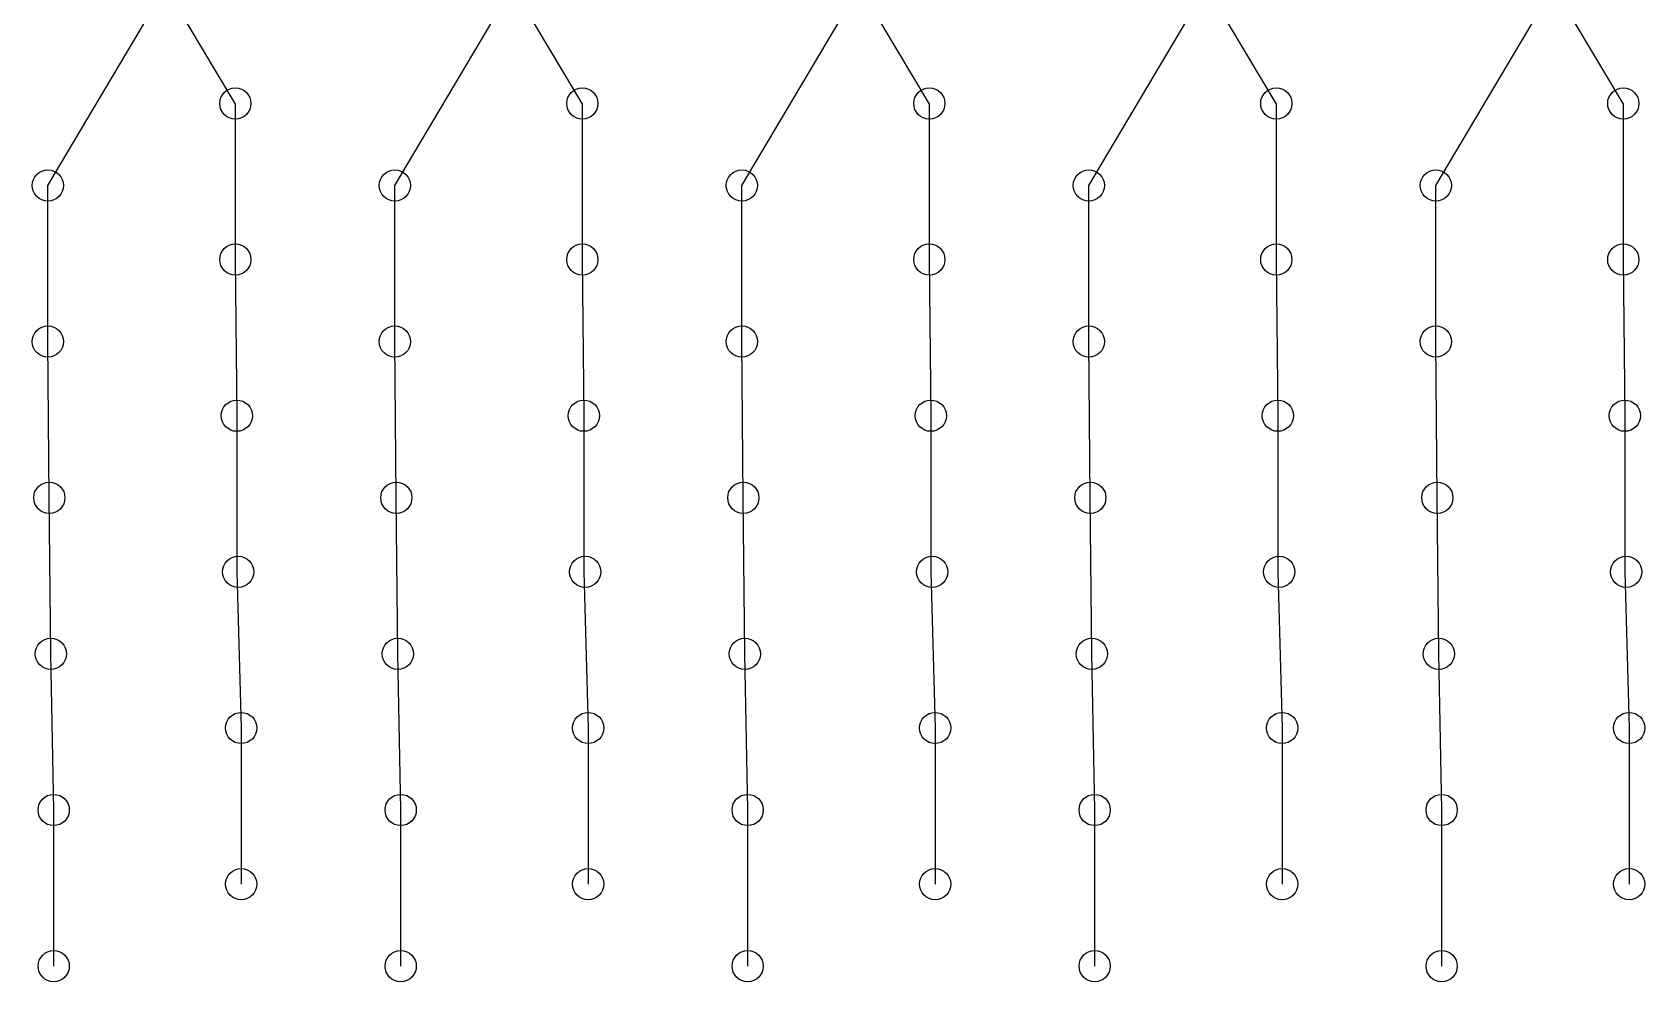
# Model space of a CAD drawing. Header units: metres. Extents: x -8 to 899, y -374 to 8.
# Drawn here: x -5.1 to 87.8, y -106.4 to -51.7 of the extents above; entities that cross this region are included whole.
import ezdxf

# ---------------------------------------------------------------- set-up
doc = ezdxf.new("R2010")
doc.units = ezdxf.units.M
doc.header["$MEASUREMENT"] = 0

msp = doc.modelspace()

# ---------------------------------------------------------------- linework, layer by layer
for p, q in [((6.57196, -55.79664), (-4.30099, -37.64914)), ((26.57196, -55.79664), (15.69901, -37.64914)), ((26.57196, -55.79664), (15.69901, -37.64914)), ((46.57196, -55.79664), (35.69901, -37.64914)), ((46.57196, -55.79664), (35.69901, -37.64914)), ((66.57196, -55.79664), (55.69901, -37.64914)), ((86.57196, -55.79664), (75.69901, -37.64914)), ((86.57196, -55.79664), (75.69901, -37.64914)), ((86.57196, -55.79664), (75.69901, -37.64914)), ((-4.23184, -60.52526), (6.57196, -42.29664)), ((15.76816, -60.52526), (26.57196, -42.29664)), ((15.76816, -60.52526), (26.57196, -42.29664)), ((35.76816, -60.52526), (46.57196, -42.29664)), ((35.76816, -60.52526), (46.57196, -42.29664)), ((55.76816, -60.52526), (66.57196, -42.29664)), ((75.76816, -60.52526), (86.57196, -42.29664)), ((75.76816, -60.52526), (86.57196, -42.29664)), ((75.76816, -60.52526), (86.57196, -42.29664)), ((6.57196, -55.79664), (6.57196, -64.79664)), ((26.57196, -55.79664), (26.57196, -64.79664)), ((26.57196, -55.79664), (26.57196, -64.79664)), ((46.57196, -55.79664), (46.57196, -64.79664)), ((46.57196, -55.79664), (46.57196, -64.79664)), ((66.57196, -55.79664), (66.57196, -64.79664)), ((86.57196, -55.79664), (86.57196, -64.79664)), ((86.57196, -55.79664), (86.57196, -64.79664)), ((86.57196, -55.79664), (86.57196, -64.79664)), ((-4.23184, -69.52526), (-4.23184, -60.52526)), ((15.76816, -69.52526), (15.76816, -60.52526)), ((15.76816, -69.52526), (15.76816, -60.52526)), ((35.76816, -69.52526), (35.76816, -60.52526)), ((35.76816, -69.52526), (35.76816, -60.52526)), ((55.76816, -69.52526), (55.76816, -60.52526)), ((75.76816, -69.52526), (75.76816, -60.52526)), ((75.76816, -69.52526), (75.76816, -60.52526)), ((75.76816, -69.52526), (75.76816, -60.52526)), ((6.57196, -64.79664), (6.65621, -73.79625)), ((26.57196, -64.79664), (26.65621, -73.79625)), ((26.57196, -64.79664), (26.65621, -73.79625)), ((46.57196, -64.79664), (46.65621, -73.79625)), ((46.57196, -64.79664), (46.65621, -73.79625)), ((66.57196, -64.79664), (66.65621, -73.79625)), ((86.57196, -64.79664), (86.65621, -73.79625)), ((86.57196, -64.79664), (86.65621, -73.79625)), ((86.57196, -64.79664), (86.65621, -73.79625)), ((-4.14759, -78.52486), (-4.23184, -69.52526)), ((15.85241, -78.52486), (15.76816, -69.52526)), ((15.85241, -78.52486), (15.76816, -69.52526)), ((35.85241, -78.52486), (35.76816, -69.52526)), ((35.85241, -78.52486), (35.76816, -69.52526)), ((55.85241, -78.52486), (55.76816, -69.52526)), ((75.85241, -78.52486), (75.76816, -69.52526)), ((75.85241, -78.52486), (75.76816, -69.52526)), ((75.85241, -78.52486), (75.76816, -69.52526)), ((6.65621, -73.79625), (6.65621, -82.79585)), ((26.65621, -73.79625), (26.65621, -82.79585)), ((26.65621, -73.79625), (26.65621, -82.79585)), ((46.65621, -73.79625), (46.65621, -82.79585)), ((46.65621, -73.79625), (46.65621, -82.79585)), ((66.65621, -73.79625), (66.65621, -82.79585)), ((86.65621, -73.79625), (86.65621, -82.79585)), ((86.65621, -73.79625), (86.65621, -82.79585)), ((86.65621, -73.79625), (86.65621, -82.79585)), ((-4.06334, -87.52447), (-4.14759, -78.52486)), ((15.93666, -87.52447), (15.85241, -78.52486)), ((15.93666, -87.52447), (15.85241, -78.52486)), ((35.93666, -87.52447), (35.85241, -78.52486)), ((35.93666, -87.52447), (35.85241, -78.52486)), ((55.93666, -87.52447), (55.85241, -78.52486)), ((75.93666, -87.52447), (75.85241, -78.52486)), ((75.93666, -87.52447), (75.85241, -78.52486)), ((75.93666, -87.52447), (75.85241, -78.52486)), ((6.65621, -82.79585), (6.90896, -91.79506)), ((26.65621, -82.79585), (26.90896, -91.79506)), ((26.65621, -82.79585), (26.90896, -91.79506)), ((46.65621, -82.79585), (46.90896, -91.79506)), ((46.65621, -82.79585), (46.90896, -91.79506)), ((66.65621, -82.79585), (66.90896, -91.79506)), ((86.65621, -82.79585), (86.90896, -91.79506)), ((86.65621, -82.79585), (86.90896, -91.79506)), ((86.65621, -82.79585), (86.90896, -91.79506)), ((-3.89485, -96.52368), (-4.06334, -87.52447)), ((16.10515, -96.52368), (15.93666, -87.52447)), ((16.10515, -96.52368), (15.93666, -87.52447)), ((36.10515, -96.52368), (35.93666, -87.52447)), ((36.10515, -96.52368), (35.93666, -87.52447)), ((56.10515, -96.52368), (55.93666, -87.52447)), ((76.10515, -96.52368), (75.93666, -87.52447)), ((76.10515, -96.52368), (75.93666, -87.52447)), ((76.10515, -96.52368), (75.93666, -87.52447)), ((6.90896, -91.79506), (6.90896, -100.79506)), ((26.90896, -91.79506), (26.90896, -100.79506)), ((26.90896, -91.79506), (26.90896, -100.79506)), ((46.90896, -91.79506), (46.90896, -100.79506)), ((46.90896, -91.79506), (46.90896, -100.79506)), ((66.90896, -91.79506), (66.90896, -100.79506)), ((86.90896, -91.79506), (86.90896, -100.79506)), ((86.90896, -91.79506), (86.90896, -100.79506)), ((86.90896, -91.79506), (86.90896, -100.79506)), ((-3.89485, -105.52368), (-3.89485, -96.52368)), ((16.10515, -105.52368), (16.10515, -96.52368)), ((16.10515, -105.52368), (16.10515, -96.52368)), ((36.10515, -105.52368), (36.10515, -96.52368)), ((36.10515, -105.52368), (36.10515, -96.52368)), ((56.10515, -105.52368), (56.10515, -96.52368)), ((76.10515, -105.52368), (76.10515, -96.52368)), ((76.10515, -105.52368), (76.10515, -96.52368)), ((76.10515, -105.52368), (76.10515, -96.52368))]:
    msp.add_line(p, q)
for centre in [(6.57196, -55.79664), (6.57196, -55.79664), (26.57196, -55.79664), (26.57196, -55.79664), (26.57196, -55.79664), (26.57196, -55.79664), (46.57196, -55.79664), (46.57196, -55.79664), (46.57196, -55.79664), (46.57196, -55.79664), (66.57196, -55.79664), (66.57196, -55.79664), (86.57196, -55.79664), (86.57196, -55.79664), (86.57196, -55.79664), (86.57196, -55.79664), (86.57196, -55.79664), (86.57196, -55.79664), (-4.23184, -60.52526), (15.76816, -60.52526), (15.76816, -60.52526), (35.76816, -60.52526), (35.76816, -60.52526), (55.76816, -60.52526), (75.76816, -60.52526), (75.76816, -60.52526), (75.76816, -60.52526), (6.57196, -64.79664), (6.57196, -64.79664), (26.57196, -64.79664), (26.57196, -64.79664), (26.57196, -64.79664), (26.57196, -64.79664), (46.57196, -64.79664), (46.57196, -64.79664), (46.57196, -64.79664), (46.57196, -64.79664), (66.57196, -64.79664), (66.57196, -64.79664), (86.57196, -64.79664), (86.57196, -64.79664), (86.57196, -64.79664), (86.57196, -64.79664), (86.57196, -64.79664), (86.57196, -64.79664), (-4.23184, -69.52526), (15.76816, -69.52526), (15.76816, -69.52526), (35.76816, -69.52526), (35.76816, -69.52526), (55.76816, -69.52526), (75.76816, -69.52526), (75.76816, -69.52526), (75.76816, -69.52526), (6.65621, -73.79625), (6.65621, -73.79625), (26.65621, -73.79625), (26.65621, -73.79625), (26.65621, -73.79625), (26.65621, -73.79625), (46.65621, -73.79625), (46.65621, -73.79625), (46.65621, -73.79625), (46.65621, -73.79625), (66.65621, -73.79625), (66.65621, -73.79625), (86.65621, -73.79625), (86.65621, -73.79625), (86.65621, -73.79625), (86.65621, -73.79625), (86.65621, -73.79625), (86.65621, -73.79625), (-4.14759, -78.52486), (15.85241, -78.52486), (15.85241, -78.52486), (35.85241, -78.52486), (35.85241, -78.52486), (55.85241, -78.52486), (75.85241, -78.52486), (75.85241, -78.52486), (75.85241, -78.52486), (6.74046, -82.79585), (6.74046, -82.79585), (26.74046, -82.79585), (26.74046, -82.79585), (26.74046, -82.79585), (26.74046, -82.79585), (46.74046, -82.79585), (46.74046, -82.79585), (46.74046, -82.79585), (46.74046, -82.79585), (66.74046, -82.79585), (66.74046, -82.79585), (86.74046, -82.79585), (86.74046, -82.79585), (86.74046, -82.79585), (86.74046, -82.79585), (86.74046, -82.79585), (86.74046, -82.79585), (-4.06334, -87.52447), (15.93666, -87.52447), (15.93666, -87.52447), (35.93666, -87.52447), (35.93666, -87.52447), (55.93666, -87.52447), (75.93666, -87.52447), (75.93666, -87.52447), (75.93666, -87.52447), (6.90896, -91.79506), (6.90896, -91.79506), (26.90896, -91.79506), (26.90896, -91.79506), (26.90896, -91.79506), (26.90896, -91.79506), (46.90896, -91.79506), (46.90896, -91.79506), (46.90896, -91.79506), (46.90896, -91.79506), (66.90896, -91.79506), (66.90896, -91.79506), (86.90896, -91.79506), (86.90896, -91.79506), (86.90896, -91.79506), (86.90896, -91.79506), (86.90896, -91.79506), (86.90896, -91.79506), (-3.89485, -96.52368), (16.10515, -96.52368), (16.10515, -96.52368), (36.10515, -96.52368), (36.10515, -96.52368), (56.10515, -96.52368), (76.10515, -96.52368), (76.10515, -96.52368), (76.10515, -96.52368), (6.90896, -100.79506), (6.90896, -100.79506), (26.90896, -100.79506), (26.90896, -100.79506), (26.90896, -100.79506), (26.90896, -100.79506), (46.90896, -100.79506), (46.90896, -100.79506), (46.90896, -100.79506), (46.90896, -100.79506), (66.90896, -100.79506), (66.90896, -100.79506), (86.90896, -100.79506), (86.90896, -100.79506), (86.90896, -100.79506), (86.90896, -100.79506), (86.90896, -100.79506), (86.90896, -100.79506), (-3.89485, -105.52368), (16.10515, -105.52368), (16.10515, -105.52368), (36.10515, -105.52368), (36.10515, -105.52368), (56.10515, -105.52368), (76.10515, -105.52368), (76.10515, -105.52368), (76.10515, -105.52368)]:
    msp.add_circle(centre, 0.9)

doc.saveas('drawing.dxf')
